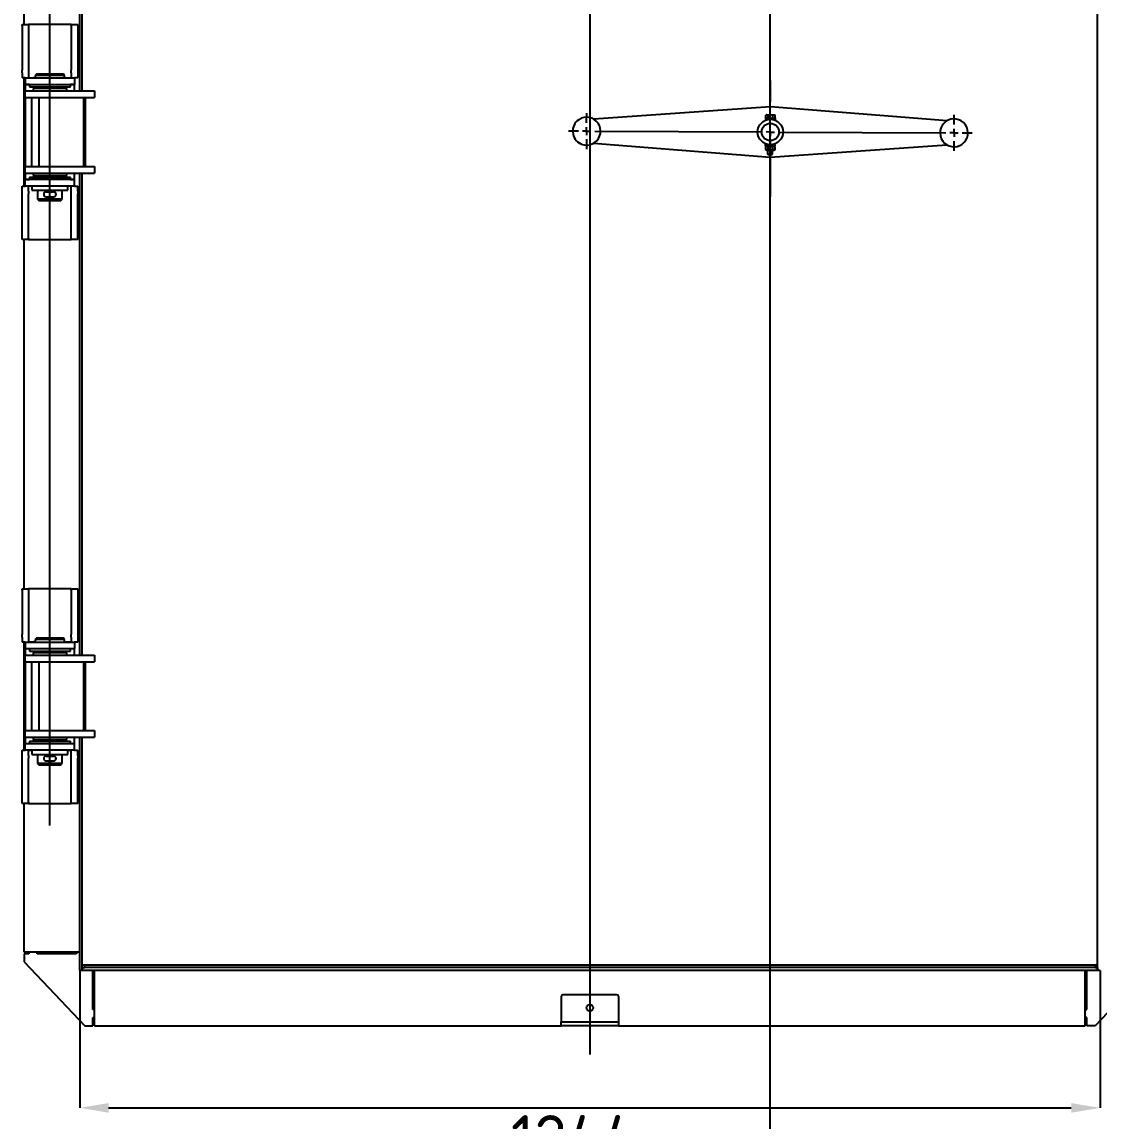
# Model space of a CAD drawing. Header units: millimetres. Extents: x 0 to 594, y 0 to 420.
# Drawn here: x 145.7 to 277.1, y 152.5 to 286.6 of the extents above; entities that cross this region are included whole.
import ezdxf

# ---------------------------------------------------------------- set-up
doc = ezdxf.new("R2010")
doc.units = ezdxf.units.MM
doc.header["$PDSIZE"] = -1
doc.layers.add('FORMAT', color=7, linetype='Continuous')
doc.styles.add('GOST-2.304_Type-B', font='')
doc.styles.add('SLDTEXTSTYLE1', font='TXT', dxfattribs={"width": 0.7})
doc.styles.get('GOST-2.304_Type-B').set_extended_font_data('GOST Common')
doc.dimstyles.new('SLDDIMSTYLE0', dxfattribs={"dimtxt": 3.5, "dimasz": 3.5, "dimexe": 0, "dimexo": 0.0625, "dimgap": 0.875, "dimtad": 2, "dimdec": 1, "dimlfac": 10, "dimrnd": 1e-09, "dimzin": 12, "dimdsep": 46, "dimtxsty": 'SLDTEXTSTYLE1', "dimsah": 1, "dimcen": 0.09, "dimadec": 0, "dimazin": 3, "dimtfac": 1, "dimtdec": 1, "dimtofl": 0, "dimtmove": 0, "dimatfit": 3, "dimfxl": 1, "dimfrac": 2, "dimtolj": 1, "dimtzin": 12, "dimarcsym": 0})

# ---------------------------------------------------------------- blocks, each defined once
blk = doc.blocks.new('_D_1')
at = {"layer": 'Defpoints', "color": 0, "transparency": 16777216}
for p in [(152.75, 171.03), (277.15, 171.03), (277.15, 154.23)]:
    blk.add_point(p, dxfattribs=at)
at = {"layer": 'FORMAT', "color": 0, "lineweight": -2, "transparency": 16777216}
for p, q in [((152.75, 170.97), (152.75, 154.23)), ((277.15, 170.97), (277.15, 154.23)), ((156.25, 154.23), (273.65, 154.23))]:
    blk.add_line(p, q, dxfattribs=at)
at = {"layer": 'FORMAT', "color": 0, "transparency": 16777216}
for points in [[(156.25, 154.81), (156.25, 153.64), (152.75, 154.23)], [(273.65, 154.81), (273.65, 153.64), (277.15, 154.23)]]:
    blk.add_solid(points, dxfattribs=at)
at = {"layer": 'FORMAT', "color": 0, "transparency": 16777216, "insert": (214.95, 153.35), "char_height": 6, "attachment_point": 2, "style": 'GOST-2.304_Type-B'}
blk.add_mtext('\\A1;1244*', dxfattribs=at)
blk = doc.blocks.new('SW_CENTERMARKSYMBOL_0')
at = {"layer": 'FORMAT', "color": 0}
for p, q in [((22.4, 0.89), (22.43, 6.18)), ((0, 1), (0.01, 2.2)), ((44.8, 0.79), (44.81, 1.99)), ((-1, 0), (-2.2, 0.01)), ((0, 0), (-0.5, 0)), ((0, 0), (0, 0.5)), ((0, 0), (0, -0.5)), ((0, 0), (0.5, 0)), ((22.4, -0.11), (22.4, 0.39)), ((44.8, -0.21), (44.8, 0.29)), ((0, -1), (-0.01, -2.2)), ((1, 0), (21.4, -0.1)), ((22.4, -0.11), (21.9, -0.1)), ((22.39, -1.11), (22.36, -7.98)), ((22.4, -0.11), (22.4, -0.61)), ((22.4, -0.11), (22.9, -0.11)), ((23.4, -0.11), (43.8, -0.21)), ((44.8, -0.21), (44.3, -0.21)), ((44.79, -1.21), (44.79, -2.41)), ((44.8, -0.21), (44.8, -0.71)), ((44.8, -0.21), (45.3, -0.22)), ((45.8, -0.22), (47, -0.22))]:
    blk.add_line(p, q, dxfattribs=at)

msp = doc.modelspace()

# ---------------------------------------------------------------- linework, layer by layer
at = {"layer": 'FORMAT'}
for p, q in [((236.949, 141.134), (236.949, 400.461)), ((214.949, 384.741), (214.949, 160.755)), ((276.849, 171.628), (276.849, 374.828)), ((149.099, 188.66), (149.099, 350.578)), ((152.749, 278.228), (152.749, 337.028)), ((153.049, 278.228), (153.049, 337.028)), ((145.949, 286.328), (145.949, 328.928)), ((145.699, 286.328), (146.499, 286.328)), ((145.699, 286.158), (145.699, 286.328)), ((145.699, 286.158), (145.699, 280.77)), ((146.499, 286.328), (146.499, 286.158)), ((151.699, 286.328), (146.499, 286.328)), ((146.499, 286.158), (146.499, 280.77)), ((151.699, 286.328), (152.499, 286.328)), ((151.699, 286.158), (151.699, 286.328)), ((151.699, 286.158), (151.699, 280.77)), ((152.499, 286.328), (152.499, 286.158)), ((152.499, 286.158), (152.499, 280.77)), ((145.699, 280.44), (145.699, 280.77)), ((145.699, 280.44), (145.699, 279.828)), ((146.499, 280.77), (146.499, 280.44)), ((146.499, 280.44), (146.499, 279.828)), ((151.699, 280.44), (151.699, 280.77)), ((151.699, 280.44), (151.699, 279.828)), ((152.499, 280.77), (152.499, 280.44)), ((152.499, 280.44), (152.499, 279.828)), ((146.099, 279.828), (145.699, 279.828)), ((145.949, 266.628), (145.949, 279.828)), ((146.099, 279.828), (146.099, 279.028)), ((146.099, 279.828), (146.321, 279.828)), ((146.099, 279.028), (146.321, 279.028)), ((146.321, 279.828), (151.876, 279.828)), ((146.321, 279.028), (151.876, 279.028)), ((146.499, 279.853), (147.099, 279.853)), ((146.599, 279.028), (146.599, 278.728)), ((147.499, 280.328), (147.299, 280.128)), ((147.299, 280.128), (147.299, 279.828)), ((150.899, 280.128), (147.299, 280.128)), ((147.499, 280.328), (150.699, 280.328)), ((150.899, 280.128), (150.699, 280.328)), ((150.899, 279.828), (150.899, 280.128)), ((151.099, 279.853), (151.699, 279.853)), ((151.599, 278.728), (151.599, 279.028)), ((151.876, 279.828), (152.099, 279.828)), ((151.876, 279.028), (152.099, 279.028)), ((152.499, 279.828), (152.099, 279.828)), ((152.099, 279.828), (152.099, 279.028)), ((146.049, 278.228), (146.049, 277.428)), ((146.049, 278.228), (147.667, 278.228)), ((146.099, 279.003), (146.099, 278.228)), ((146.599, 279.003), (146.099, 279.003)), ((146.599, 278.728), (151.599, 278.728)), ((147.149, 278.628), (147.049, 278.528)), ((147.049, 278.528), (147.049, 278.228)), ((151.149, 278.528), (147.049, 278.528)), ((147.149, 278.628), (151.049, 278.628)), ((147.599, 278.728), (147.599, 278.628)), ((147.667, 278.228), (152.876, 278.228)), ((150.599, 278.628), (150.599, 278.728)), ((151.149, 278.528), (151.049, 278.628)), ((151.149, 278.228), (151.149, 278.528)), ((152.099, 279.003), (151.599, 279.003)), ((152.099, 278.228), (152.099, 279.003)), ((152.876, 278.228), (153.627, 278.228)), ((153.627, 278.228), (154.049, 278.228)), ((154.049, 278.228), (154.549, 278.228)), ((154.549, 278.228), (154.549, 277.428)), ((146.049, 277.428), (147.667, 277.428)), ((146.099, 277.428), (146.099, 269.028)), ((146.849, 277.428), (146.849, 269.028)), ((147.667, 277.428), (152.876, 277.428)), ((147.769, 277.428), (147.769, 269.028)), ((152.876, 277.428), (153.627, 277.428)), ((153.244, 269.028), (153.244, 277.428)), ((153.432, 269.028), (153.432, 277.428)), ((153.627, 277.428), (154.049, 277.428)), ((154.049, 277.428), (154.549, 277.428)), ((236.963, 276.308), (215.413, 274.799)), ((236.391, 274.945), (236.395, 275.271)), ((236.523, 275.343), (236.395, 275.271)), ((236.523, 275.343), (237.423, 275.333)), ((236.68, 274.942), (236.684, 275.268)), ((258.498, 274.594), (236.963, 276.308)), ((237.257, 274.935), (237.261, 275.261)), ((237.55, 275.258), (237.423, 275.333)), ((237.546, 274.931), (237.55, 275.258)), ((236.369, 274.945), (236.367, 274.785)), ((236.367, 274.785), (236.967, 274.778)), ((236.369, 274.945), (236.968, 274.938)), ((236.66, 274.243), (236.66, 274.238)), ((236.667, 274.782), (236.666, 274.752)), ((236.967, 274.778), (237.567, 274.771)), ((236.968, 274.938), (237.568, 274.931)), ((237.26, 274.231), (237.26, 274.236)), ((237.266, 274.745), (237.267, 274.775)), ((237.567, 274.771), (237.568, 274.931)), ((215.399, 271.863), (236.934, 270.148)), ((236.331, 271.685), (236.329, 271.525)), ((236.329, 271.525), (236.929, 271.518)), ((236.331, 271.685), (236.931, 271.678)), ((236.351, 271.452), (236.346, 271.079)), ((236.346, 271.079), (236.473, 271.004)), ((236.479, 271.524), (236.351, 271.452)), ((236.473, 271.004), (237.373, 270.993)), ((236.623, 271.002), (236.617, 270.542)), ((236.631, 271.711), (236.631, 271.682)), ((236.639, 271.448), (236.635, 271.075)), ((236.637, 272.226), (236.637, 272.22)), ((236.929, 271.518), (237.529, 271.511)), ((236.931, 271.678), (237.531, 271.671)), ((236.934, 270.148), (258.484, 271.657)), ((237.217, 271.442), (237.212, 271.069)), ((237.217, 270.535), (237.223, 270.995)), ((237.231, 271.675), (237.231, 271.704)), ((237.373, 270.993), (237.501, 271.065)), ((237.505, 271.438), (237.379, 271.513)), ((237.505, 271.438), (237.501, 271.065)), ((237.529, 271.511), (237.531, 271.671)), ((236.617, 270.542), (236.716, 270.441)), ((236.617, 270.542), (237.217, 270.535)), ((237.116, 270.436), (236.716, 270.441)), ((237.116, 270.436), (237.217, 270.535)), ((146.049, 269.028), (146.049, 268.228)), ((146.049, 269.028), (147.667, 269.028)), ((147.667, 269.028), (152.876, 269.028)), ((152.876, 269.028), (153.627, 269.028)), ((153.627, 269.028), (154.049, 269.028)), ((154.049, 269.028), (154.549, 269.028)), ((154.549, 269.028), (154.549, 268.228)), ((146.049, 268.228), (147.667, 268.228)), ((146.099, 268.228), (146.099, 267.453)), ((146.099, 267.453), (146.599, 267.453)), ((146.099, 266.628), (146.099, 267.428)), ((146.321, 267.428), (146.099, 267.428)), ((151.876, 267.428), (146.321, 267.428)), ((146.599, 267.728), (146.599, 267.428)), ((146.599, 267.728), (151.599, 267.728)), ((147.049, 268.228), (147.049, 267.928)), ((147.049, 267.928), (147.149, 267.828)), ((147.049, 267.928), (151.149, 267.928)), ((151.049, 267.828), (147.149, 267.828)), ((147.599, 267.828), (147.599, 267.728)), ((147.667, 268.228), (152.876, 268.228)), ((150.599, 267.728), (150.599, 267.828)), ((151.049, 267.828), (151.149, 267.928)), ((151.149, 267.928), (151.149, 268.228)), ((151.599, 267.428), (151.599, 267.728)), ((151.599, 267.453), (152.099, 267.453)), ((152.099, 267.428), (151.876, 267.428)), ((152.099, 267.453), (152.099, 268.228)), ((152.099, 266.628), (152.099, 267.428)), ((152.749, 209.428), (152.749, 268.228)), ((152.876, 268.228), (153.627, 268.228)), ((153.049, 209.428), (153.049, 268.228)), ((153.627, 268.228), (154.049, 268.228)), ((154.049, 268.228), (154.549, 268.228)), ((145.699, 266.628), (146.099, 266.628)), ((145.699, 266.017), (145.699, 266.628)), ((145.699, 265.687), (145.699, 266.017)), ((145.699, 260.299), (145.699, 265.687)), ((146.321, 266.628), (146.099, 266.628)), ((151.876, 266.628), (146.321, 266.628)), ((146.499, 266.017), (146.499, 266.628)), ((146.899, 266.603), (146.499, 266.603)), ((146.499, 266.017), (146.499, 265.687)), ((146.499, 260.299), (146.499, 265.687)), ((146.899, 266.628), (146.899, 266.128)), ((146.899, 266.128), (149.099, 266.128)), ((147.599, 266.128), (147.599, 265.028)), ((148.649, 265.928), (149.549, 265.928)), ((149.099, 266.128), (151.299, 266.128)), ((150.599, 265.028), (150.599, 266.128)), ((151.299, 266.128), (151.299, 266.628)), ((151.699, 266.603), (151.299, 266.603)), ((151.699, 266.017), (151.699, 266.628)), ((151.699, 265.687), (151.699, 266.017)), ((151.699, 260.299), (151.699, 265.687)), ((152.099, 266.628), (151.876, 266.628)), ((152.099, 266.628), (152.499, 266.628)), ((152.499, 266.017), (152.499, 266.628)), ((152.499, 266.017), (152.499, 265.687)), ((152.499, 260.299), (152.499, 265.687)), ((147.599, 265.028), (147.799, 264.828)), ((150.599, 265.028), (147.599, 265.028)), ((150.399, 264.828), (147.799, 264.828)), ((148.649, 265.328), (149.549, 265.328)), ((150.399, 264.828), (150.599, 265.028)), ((145.699, 260.128), (145.699, 260.299)), ((146.499, 260.299), (146.499, 260.128)), ((151.699, 260.128), (151.699, 260.299)), ((152.499, 260.299), (152.499, 260.128)), ((146.499, 260.128), (145.699, 260.128)), ((145.949, 217.528), (145.949, 260.128)), ((146.499, 260.128), (151.699, 260.128)), ((152.499, 260.128), (151.699, 260.128)), ((145.699, 217.528), (146.499, 217.528)), ((145.699, 217.358), (145.699, 217.528)), ((145.699, 217.358), (145.699, 211.97)), ((146.499, 217.528), (146.499, 217.358)), ((151.699, 217.528), (146.499, 217.528)), ((146.499, 217.358), (146.499, 211.97)), ((151.699, 217.528), (152.499, 217.528)), ((151.699, 217.358), (151.699, 217.528)), ((151.699, 217.358), (151.699, 211.97)), ((152.499, 217.528), (152.499, 217.358)), ((152.499, 217.358), (152.499, 211.97)), ((145.699, 211.64), (145.699, 211.97)), ((146.499, 211.97), (146.499, 211.64)), ((151.699, 211.64), (151.699, 211.97)), ((152.499, 211.97), (152.499, 211.64)), ((145.699, 211.64), (145.699, 211.028)), ((146.099, 211.028), (145.699, 211.028)), ((145.949, 197.828), (145.949, 211.028)), ((146.099, 211.028), (146.099, 210.228)), ((146.099, 211.028), (146.321, 211.028)), ((146.321, 211.028), (151.876, 211.028)), ((146.499, 211.64), (146.499, 211.028)), ((146.499, 211.053), (147.099, 211.053)), ((147.499, 211.528), (147.299, 211.328)), ((147.299, 211.328), (147.299, 211.028)), ((150.899, 211.328), (147.299, 211.328)), ((147.499, 211.528), (150.699, 211.528)), ((150.899, 211.328), (150.699, 211.528)), ((150.899, 211.028), (150.899, 211.328)), ((151.099, 211.053), (151.699, 211.053)), ((151.699, 211.64), (151.699, 211.028)), ((151.876, 211.028), (152.099, 211.028)), ((152.499, 211.028), (152.099, 211.028)), ((152.099, 211.028), (152.099, 210.228)), ((152.499, 211.64), (152.499, 211.028)), ((146.049, 209.428), (146.049, 208.628)), ((146.049, 209.428), (147.667, 209.428)), ((146.099, 210.228), (146.321, 210.228)), ((146.099, 210.203), (146.099, 209.428)), ((146.599, 210.203), (146.099, 210.203)), ((146.321, 210.228), (151.876, 210.228)), ((146.599, 210.228), (146.599, 209.928)), ((146.599, 209.928), (151.599, 209.928)), ((147.149, 209.828), (147.049, 209.728)), ((147.049, 209.728), (147.049, 209.428)), ((151.149, 209.728), (147.049, 209.728)), ((147.149, 209.828), (151.049, 209.828)), ((147.599, 209.928), (147.599, 209.828)), ((147.667, 209.428), (152.876, 209.428)), ((150.599, 209.828), (150.599, 209.928)), ((151.149, 209.728), (151.049, 209.828)), ((151.149, 209.428), (151.149, 209.728)), ((151.599, 209.928), (151.599, 210.228)), ((152.099, 210.203), (151.599, 210.203)), ((151.876, 210.228), (152.099, 210.228)), ((152.099, 209.428), (152.099, 210.203)), ((152.876, 209.428), (153.627, 209.428)), ((153.627, 209.428), (154.049, 209.428)), ((154.049, 209.428), (154.549, 209.428)), ((154.549, 209.428), (154.549, 208.628)), ((146.049, 208.628), (147.667, 208.628)), ((146.099, 208.628), (146.099, 200.228)), ((146.849, 208.628), (146.849, 200.228)), ((147.667, 208.628), (152.876, 208.628)), ((147.769, 208.628), (147.769, 200.228)), ((152.876, 208.628), (153.627, 208.628)), ((153.244, 200.228), (153.244, 208.628)), ((153.432, 200.228), (153.432, 208.628)), ((153.627, 208.628), (154.049, 208.628)), ((154.049, 208.628), (154.549, 208.628)), ((146.049, 200.228), (146.049, 199.428)), ((146.049, 200.228), (147.667, 200.228)), ((147.667, 200.228), (152.876, 200.228)), ((152.876, 200.228), (153.627, 200.228)), ((153.627, 200.228), (154.049, 200.228)), ((154.049, 200.228), (154.549, 200.228)), ((154.549, 200.228), (154.549, 199.428)), ((146.049, 199.428), (147.667, 199.428)), ((146.099, 199.428), (146.099, 198.653)), ((146.099, 198.653), (146.599, 198.653)), ((146.099, 197.828), (146.099, 198.628)), ((146.321, 198.628), (146.099, 198.628)), ((151.876, 198.628), (146.321, 198.628)), ((146.599, 198.928), (146.599, 198.628)), ((146.599, 198.928), (151.599, 198.928)), ((147.049, 199.428), (147.049, 199.128)), ((147.049, 199.128), (147.149, 199.028)), ((147.049, 199.128), (151.149, 199.128)), ((151.049, 199.028), (147.149, 199.028)), ((147.599, 199.028), (147.599, 198.928)), ((147.667, 199.428), (152.876, 199.428)), ((150.599, 198.928), (150.599, 199.028)), ((151.049, 199.028), (151.149, 199.128)), ((151.149, 199.128), (151.149, 199.428)), ((151.599, 198.628), (151.599, 198.928)), ((151.599, 198.653), (152.099, 198.653)), ((152.099, 198.628), (151.876, 198.628)), ((152.099, 198.653), (152.099, 199.428)), ((152.099, 197.828), (152.099, 198.628)), ((152.749, 171.028), (152.749, 199.428)), ((152.876, 199.428), (153.627, 199.428)), ((153.049, 171.628), (153.049, 199.428)), ((153.627, 199.428), (154.049, 199.428)), ((154.049, 199.428), (154.549, 199.428)), ((145.699, 197.828), (146.099, 197.828)), ((145.699, 197.217), (145.699, 197.828)), ((145.699, 196.887), (145.699, 197.217)), ((146.321, 197.828), (146.099, 197.828)), ((151.876, 197.828), (146.321, 197.828)), ((146.499, 197.217), (146.499, 197.828)), ((146.899, 197.803), (146.499, 197.803)), ((146.499, 197.217), (146.499, 196.887)), ((146.899, 197.828), (146.899, 197.328)), ((146.899, 197.328), (149.099, 197.328)), ((147.599, 197.328), (147.599, 196.228)), ((149.099, 197.328), (151.299, 197.328)), ((150.599, 196.228), (150.599, 197.328)), ((151.299, 197.328), (151.299, 197.828)), ((151.699, 197.803), (151.299, 197.803)), ((151.699, 197.217), (151.699, 197.828)), ((151.699, 196.887), (151.699, 197.217)), ((152.099, 197.828), (151.876, 197.828)), ((152.099, 197.828), (152.499, 197.828)), ((152.499, 197.217), (152.499, 197.828)), ((152.499, 197.217), (152.499, 196.887)), ((145.699, 191.499), (145.699, 196.887)), ((146.499, 191.499), (146.499, 196.887)), ((147.599, 196.228), (147.799, 196.028)), ((150.599, 196.228), (147.599, 196.228)), ((150.399, 196.028), (147.799, 196.028)), ((148.649, 197.128), (149.549, 197.128)), ((148.649, 196.528), (149.549, 196.528)), ((150.399, 196.028), (150.599, 196.228)), ((151.699, 191.499), (151.699, 196.887)), ((152.499, 191.499), (152.499, 196.887)), ((145.699, 191.328), (145.699, 191.499)), ((146.499, 191.328), (145.699, 191.328)), ((145.949, 173.228), (145.949, 191.328)), ((146.499, 191.499), (146.499, 191.328)), ((146.499, 191.328), (151.699, 191.328)), ((151.699, 191.328), (151.699, 191.499)), ((152.499, 191.328), (151.699, 191.328)), ((152.499, 191.499), (152.499, 191.328)), ((152.749, 173.228), (145.949, 173.228)), ((146.549, 173.228), (146.549, 173.028)), ((147.549, 173.228), (146.549, 173.228)), ((147.549, 173.028), (147.549, 173.228)), ((152.349, 173.228), (152.349, 173.028)), ((152.749, 173.228), (152.349, 173.228)), ((145.949, 173.028), (145.949, 172.028)), ((146.549, 173.028), (145.949, 173.028)), ((145.949, 172.028), (153.349, 164.228)), ((152.349, 173.028), (147.549, 173.028)), ((283.949, 172.028), (276.549, 164.228)), ((152.749, 171.028), (153.049, 171.028)), ((153.049, 171.028), (153.049, 171.628)), ((153.949, 171.628), (153.049, 171.628)), ((153.049, 171.328), (153.049, 171.028)), ((153.049, 171.328), (153.349, 171.328)), ((153.049, 171.028), (276.849, 171.028)), ((153.349, 171.328), (153.349, 171.628)), ((153.949, 171.328), (153.349, 171.328)), ((275.949, 171.628), (153.949, 171.628)), ((275.949, 171.328), (153.949, 171.328)), ((154.349, 166.228), (154.349, 171.028)), ((154.549, 164.228), (154.549, 171.028)), ((275.349, 164.228), (275.349, 171.028)), ((275.549, 166.228), (275.549, 171.028)), ((276.849, 171.628), (275.949, 171.628)), ((276.549, 171.328), (275.949, 171.328)), ((276.549, 171.628), (276.549, 171.328)), ((276.549, 171.328), (276.849, 171.328)), ((276.849, 171.028), (276.849, 171.628)), ((276.849, 171.328), (276.849, 171.028)), ((276.849, 171.028), (277.149, 171.028)), ((211.449, 167.828), (211.449, 165.228)), ((218.249, 168.028), (211.649, 168.028)), ((218.449, 167.828), (218.449, 165.228)), ((154.549, 166.228), (154.349, 166.228)), ((154.349, 165.228), (154.549, 165.228)), ((154.349, 164.228), (154.349, 165.228)), ((154.549, 165.228), (154.549, 166.228)), ((211.449, 165.228), (211.449, 164.728)), ((218.449, 165.228), (218.449, 164.728)), ((275.349, 165.228), (275.349, 166.228)), ((275.349, 166.228), (275.549, 166.228)), ((275.549, 165.228), (275.349, 165.228)), ((275.549, 164.228), (275.549, 165.228)), ((153.349, 164.228), (154.349, 164.228)), ((154.549, 164.228), (211.449, 164.228)), ((211.449, 164.228), (211.449, 164.728)), ((211.449, 164.728), (214.949, 164.728)), ((214.949, 164.228), (211.449, 164.228)), ((214.949, 164.728), (218.449, 164.728)), ((218.449, 164.228), (214.949, 164.228)), ((218.449, 164.728), (218.449, 164.228)), ((218.449, 164.228), (275.349, 164.228)), ((276.549, 164.228), (275.549, 164.228))]:
    msp.add_line(p, q, dxfattribs=at)
at = {"layer": 'FORMAT', "flags": 128}
for points in [[(236.395, 275.271), (236.55, 275.314), (236.684, 275.268)], [(237.261, 275.261), (237.416, 275.304), (237.55, 275.258)], [(236.635, 271.075), (236.48, 271.033), (236.346, 271.079)], [(236.351, 271.452), (236.506, 271.494), (236.639, 271.448)], [(237.501, 271.065), (237.346, 271.023), (237.212, 271.069)], [(237.217, 271.442), (237.372, 271.484), (237.505, 271.438)]]:
    msp.add_lwpolyline(points, dxfattribs=at)
at = {"layer": 'FORMAT'}
for centre, radius in [((236.949, 273.228), 1.55), ((236.949, 273.228), 1.05), ((214.949, 166.428), 0.4)]:
    msp.add_circle(centre, radius, dxfattribs=at)
for centre, radius, start, end in [((147.099, 279.803), 0.05, 30, 90), ((151.099, 279.803), 0.05, 90, 150), ((214.549, 273.335), 1.7, 304.80399, 124.80399), ((236.961, 274.323), 0.985, 72.28526, 106.38286), ((214.549, 273.335), 1.7, 124.80399, 304.80399), ((259.348, 273.121), 1.7, 125.73629, 305.73629), ((259.348, 273.121), 1.7, 305.73629, 125.73629), ((236.934, 272.011), 0.983, 252.25313, 286.41499), ((236.917, 270.505), 0.983, 72.25313, 106.41499), ((148.649, 265.628), 0.3, 90, 270), ((149.099, 265.665), 0.367, 45.74536, 133.02507), ((149.549, 265.628), 0.3, 270, 90), ((149.08, 265.564), 0.336, 224.67023, 273.19232), ((149.119, 265.562), 0.335, 266.46026, 315.62999), ((147.099, 211.003), 0.05, 30, 90), ((151.099, 211.003), 0.05, 90, 150), ((149.099, 196.863), 0.369, 45.97813, 134.02187), ((148.649, 196.828), 0.3, 90, 270), ((149.08, 196.764), 0.336, 224.50855, 273.16016), ((149.119, 196.762), 0.335, 266.46026, 315.62999), ((149.549, 196.828), 0.3, 270, 90), ((211.649, 167.828), 0.2, 90, 180), ((218.249, 167.828), 0.2, 0, 90)]:
    msp.add_arc(centre, radius, start, end, dxfattribs=at)

# ---------------------------------------------------------------- block references
msp.add_blockref('SW_CENTERMARKSYMBOL_0', (214.549, 273.335), dxfattribs=at)

# ---------------------------------------------------------------- dimensions: what is measured, and where the dimension line sits
dim = msp.add_linear_dim(base=(277.149, 154.228), p1=(152.749, 171.028), p2=(277.149, 171.028), text='<>*', dimstyle='SLDDIMSTYLE0', override={"dimtxt": 6, "dimtxsty": 'GOST-2.304_Type-B'}, dxfattribs=at)
dim.commit()
dim.dimension.update_dxf_attribs({"geometry": '_D_1', "text_midpoint": (214.949, 154.228), "dimtype": 160})

doc.saveas('drawing.dxf')
